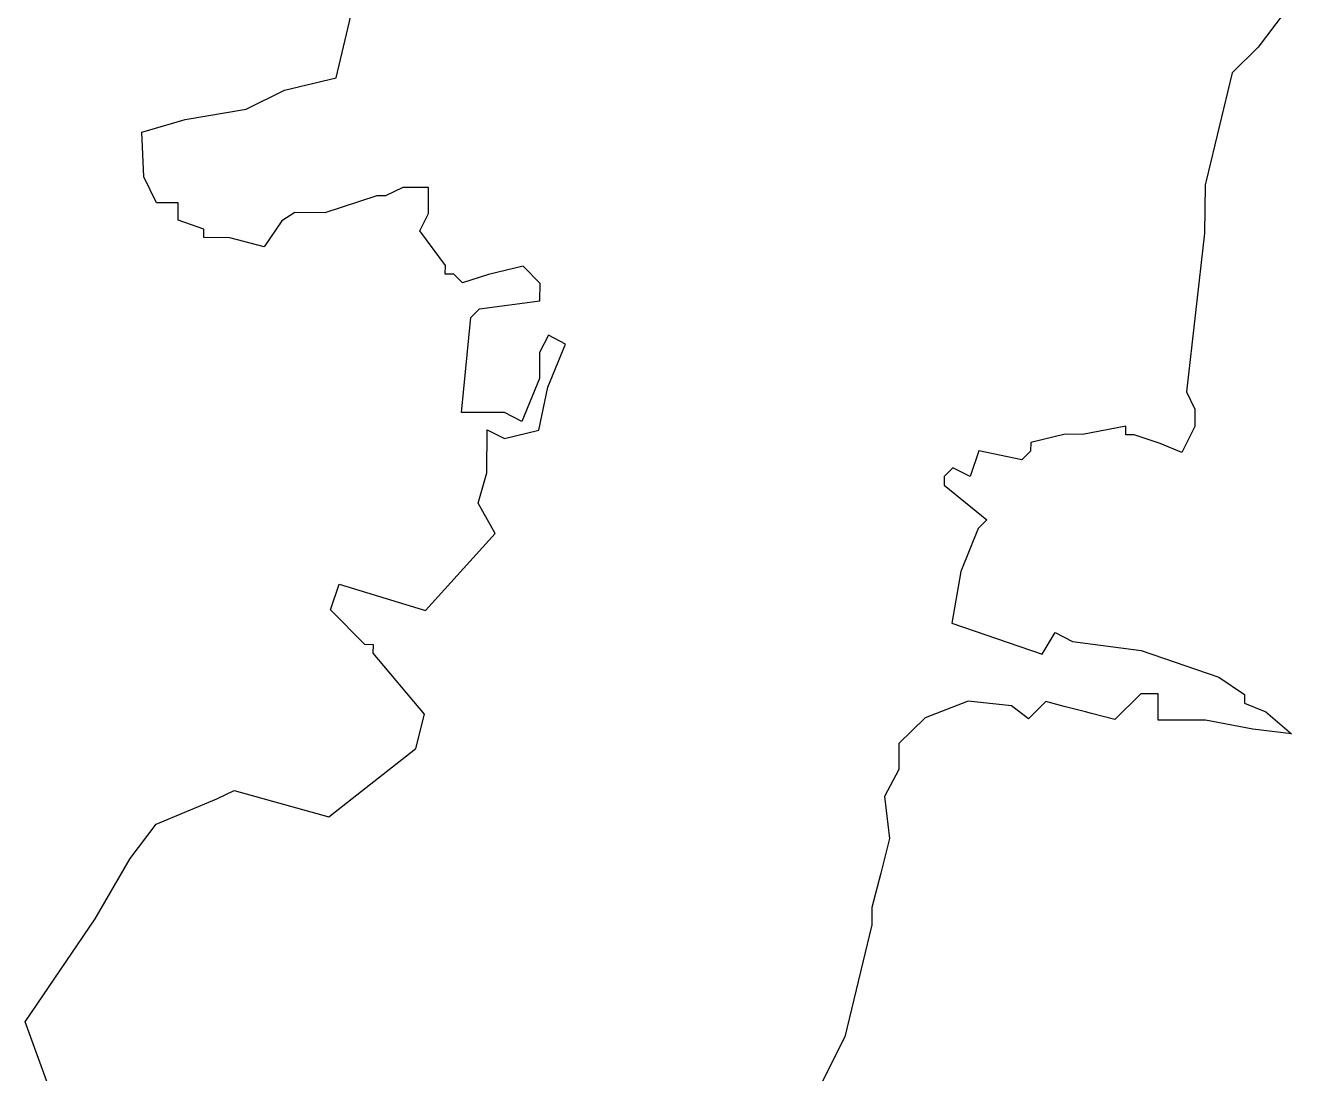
# Model space of a CAD drawing. Header units: metres. Extents: x 281582 to 287357, y 2025748 to 2031196.
# Drawn here: x 285408 to 287052, y 2027116 to 2028476 of the extents above; entities that cross this region are included whole.
import ezdxf

# ---------------------------------------------------------------- set-up
doc = ezdxf.new("R2010")
doc.units = ezdxf.units.M

msp = doc.modelspace()

# ---------------------------------------------------------------- linework, layer by layer
at = {"color": 6, "flags": 128}
for points in [[(285495.9, 2026942), (285408.1, 2027183.4), (285498.8, 2027317.1), (285544.2, 2027395.2), (285578.1, 2027439.7), (285656.7, 2027472.7), (285679.2, 2027483.7), (285802.1, 2027449.2), (285914.8, 2027537.9), (285926.3, 2027582.6), (285859.7, 2027661.5), (285859.8, 2027672.7), (285848.6, 2027672.8), (285804.2, 2027717.9), (285815.6, 2027751.4), (285927.4, 2027716.9), (286017.7, 2027817), (285995.6, 2027856.4), (286007.1, 2027895.5), (286007.6, 2027951.5), (286029.8, 2027940.1), (286074.7, 2027951), (286086.3, 2028006.9), (286109.2, 2028062.7), (286086.9, 2028074.1), (286075.5, 2028051.7), (286075.3, 2028018.1), (286052.4, 2027962.3), (286030.1, 2027973.7), (285974.1, 2027973.7), (285986.3, 2028097.2), (285997.5, 2028108.3), (286076, 2028118.9), (286076.2, 2028141.3), (286054, 2028163.9), (286009.1, 2028153.1), (285975.4, 2028142.1), (285964.3, 2028153.4), (285953.1, 2028153.5), (285953.2, 2028164.7), (285920, 2028209.7), (285931.3, 2028232), (285931.3, 2028265.6), (285898, 2028265.9), (285875.5, 2028254.9), (285864.3, 2028254.9), (285797, 2028233), (285757.8, 2028233.4), (285740.9, 2028222.3), (285718.2, 2028188.9), (285673.5, 2028200.4), (285639.9, 2028200.7), (285640, 2028211.9), (285606.5, 2028223.3), (285606.5, 2028245.7), (285578.2, 2028245.7), (285562.1, 2028279.7), (285559.4, 2028337.4), (285615.5, 2028353.8), (285694.6, 2028367.5), (285744.4, 2028391.9), (285811.7, 2028408.1), (285840.6, 2028530.9)], [(287041.9, 2028492.2), (287008, 2028447.7), (286974.1, 2028414.4), (286940.7, 2028274.3), (286939.4, 2028269.1), (286938.3, 2028206.5), (286915, 2028000.5), (286926, 2027978), (286925.8, 2027955.6), (286908.8, 2027922.2), (286880.8, 2027933.6), (286847.3, 2027945), (286836.2, 2027945.1), (286836.2, 2027956.3), (286780.2, 2027945.5), (286757.8, 2027945.7), (286712.9, 2027934.9), (286712.8, 2027923.7), (286701.5, 2027912.6), (286645.6, 2027924.2), (286634.2, 2027890.7), (286611.8, 2027902.1), (286600.6, 2027890.9), (286600.5, 2027879.7), (286656.1, 2027834.5), (286644.8, 2027823.4), (286622, 2027767.6), (286610.3, 2027700.5), (286727.6, 2027660.4), (286744.6, 2027688.3), (286766.9, 2027676.9), (286856.4, 2027665), (286956.9, 2027630.7), (286990.3, 2027608), (286990.2, 2027596.8), (287018.1, 2027585.4), (287051.5, 2027557.1), (287001.2, 2027563.1), (286939.7, 2027574.8), (286878.1, 2027574.8), (286878.3, 2027608.9), (286855.9, 2027609), (286822.1, 2027575.7), (286791.9, 2027583.5), (286783.9, 2027585.6), (286756.1, 2027592.7), (286732.7, 2027598.8), (286710.1, 2027576.6), (286687.9, 2027593.5), (286631.9, 2027599.6), (286575.8, 2027577.6), (286541.9, 2027544.3), (286541.7, 2027510.7), (286523, 2027475.7), (286529.8, 2027421.2), (286518.2, 2027376.5), (286506.7, 2027331.8), (286506.5, 2027309.4), (286471.8, 2027164), (286437.7, 2027097.1)]]:
    msp.add_lwpolyline(points, dxfattribs=at)

doc.saveas('drawing.dxf')
